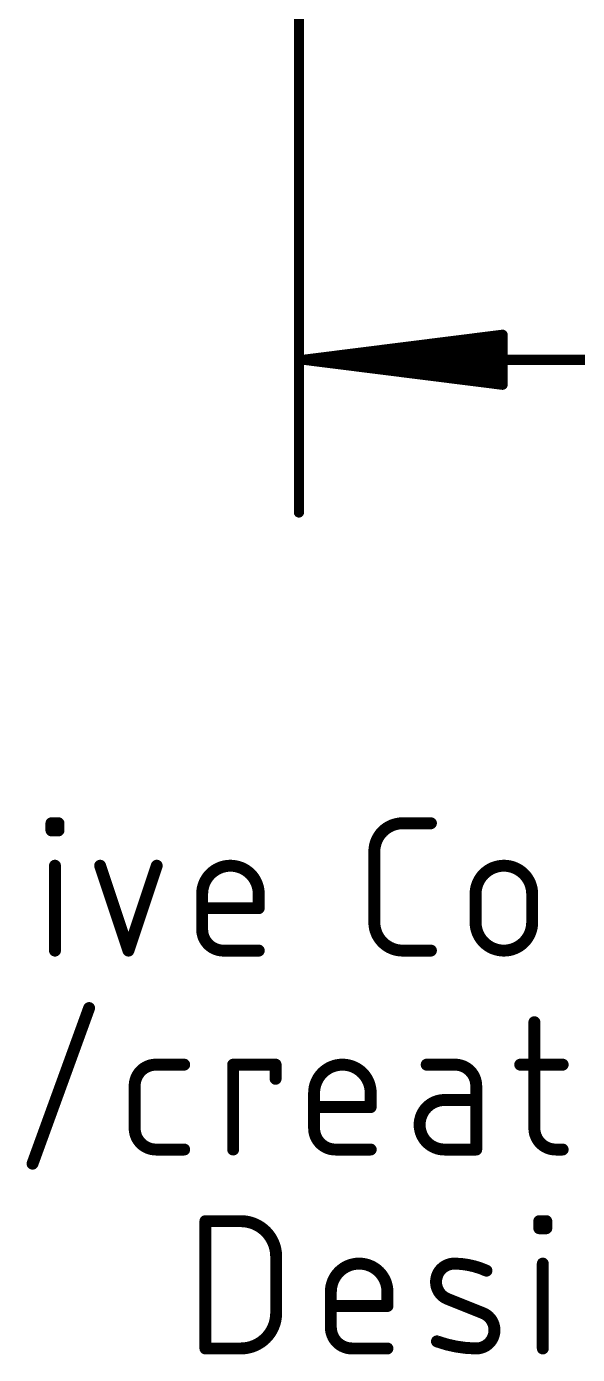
# Model space of a CAD drawing. Extents: x -33 to 53.6, y -18.3 to 32.5.
# Drawn here: x -3.48 to 3.56, y -17.78 to -0.83 of the extents above; entities that cross this region are included whole.
import ezdxf

# ---------------------------------------------------------------- set-up
doc = ezdxf.new("R2010")
doc.units = 0
doc.layers.add('47', color=253, linetype='CONTINUOUS')
doc.layers.add('51', color=53, linetype='CONTINUOUS')

msp = doc.modelspace()

# ---------------------------------------------------------------- linework, layer by layer
at = {"layer": '47', "const_width": 0.13}
for points in [[(0, 0), (0, -7.03)], [(0.065, -5.08), (2.6, -4.7608)], [(2.6, -4.7608), (2.6, -5.3992)], [(0.065, -5.08), (2.6, -4.82)], [(0.065, -5.08), (2.6, -4.95)], [(0.065, -5.08), (25.335, -5.08)], [(2.6, -5.3992), (0.065, -5.08)], [(2.6, -5.21), (0.065, -5.08)], [(2.6, -5.34), (0.065, -5.08)]]:
    msp.add_lwpolyline(points, dxfattribs=at)
at = {"layer": '47', "const_width": 0.065}
for points in [[(2.6325, -4.7608, 1), (2.5675, -4.7608)], [(2.6041, -4.793, 1), (2.5959, -4.7285)], [(2.6033, -4.8523, 1), (2.5967, -4.7877)], [(2.6017, -4.9825, 1), (2.5983, -4.9175)], [(0.065, -5.0475, 1), (0.065, -5.1125)], [(0.0691, -5.0478, 1), (0.0609, -5.1122)], [(0.0633, -5.0475, 1), (0.0667, -5.1125)], [(0.0667, -5.0475, 1), (0.0633, -5.1125)], [(0.0683, -5.0477, 1), (0.0617, -5.1123)], [(0.0617, -5.0477, 1), (0.0683, -5.1123)], [(0.0609, -5.0478, 1), (0.0691, -5.1122)], [(2.5983, -5.2425, 1), (2.6017, -5.1775)], [(2.5675, -5.3992, 1), (2.6325, -5.3992)], [(2.5959, -5.4315, 1), (2.6041, -5.367)], [(2.5967, -5.3723, 1), (2.6033, -5.3077)], [(-0.0325, -7.03, 1), (0.0325, -7.03)]]:
    msp.add_lwpolyline(points, format="xyb", dxfattribs=at)
at = {"layer": '51', "const_width": 0.1524}
for points in [[(-3.1599, -11.0885), (-3.1599, -10.9982)], [(-3.1599, -10.9982), (-3.0696, -10.9982)], [(-3.0696, -11.0885), (-3.1599, -11.0885)], [(-3.0696, -10.9982), (-3.0696, -11.0885)], [(1.3241, -10.9982), (1.6853, -10.9982)], [(0.9628, -12.2626), (0.9628, -11.3594)], [(-3.1147, -12.6238), (-3.1147, -11.5401)], [(-2.5381, -11.5401), (-2.1769, -12.6238)], [(-2.1769, -12.6238), (-1.8156, -11.5401)], [(-1.2355, -12.3529), (-1.2355, -11.9013)], [(-0.513, -11.9013), (-0.513, -12.0819)], [(2.2555, -12.2626), (2.2555, -11.9013)], [(2.978, -11.9013), (2.978, -12.2626)], [(-0.513, -12.0819), (-1.2355, -12.0819)], [(-0.513, -12.6238), (-0.9646, -12.6238)], [(1.6853, -12.6238), (1.3241, -12.6238)], [(-3.4014, -15.3444), (-2.6789, -13.3576)], [(3.0062, -13.5382), (3.0062, -14.8929)], [(-1.8261, -14.0801), (-1.4649, -14.0801)], [(-0.8398, -15.1638), (-0.8398, -14.0801)], [(-0.8398, -14.0801), (-0.2979, -14.0801)], [(-0.2979, -14.0801), (-0.2979, -14.2607)], [(1.9927, -14.0801), (1.6315, -14.0801)], [(2.8256, -14.0801), (3.3674, -14.0801)], [(-2.097, -14.8929), (-2.097, -14.351)], [(0.1938, -14.8929), (0.1938, -14.4413)], [(0.9163, -14.4413), (0.9163, -14.6219)], [(2.2637, -15.1638), (2.2637, -14.351)], [(0.9163, -14.6219), (0.1938, -14.6219)], [(2.2637, -14.5316), (1.8573, -14.5316)], [(-1.4649, -15.1638), (-1.8261, -15.1638)], [(0.9163, -15.1638), (0.4647, -15.1638)], [(1.8573, -15.1638), (2.2637, -15.1638)], [(3.2771, -15.1638), (3.3674, -15.1638)], [(-1.1938, -17.7038), (-1.1938, -16.0782)], [(-1.1938, -16.0782), (-0.7422, -16.0782)], [(3.0683, -16.1685), (3.0683, -16.0782)], [(3.0683, -16.0782), (3.1586, -16.0782)], [(3.1586, -16.1685), (3.0683, -16.1685)], [(3.1586, -16.0782), (3.1586, -16.1685)], [(-0.2907, -16.5298), (-0.2907, -17.2522)], [(3.1135, -17.7038), (3.1135, -16.6201)], [(0.4075, -17.4329), (0.4075, -16.9813)], [(1.13, -16.9813), (1.13, -17.1619)], [(1.13, -17.1619), (0.4075, -17.1619)], [(2.3493, -17.2522), (1.8977, -17.0716)], [(-0.7422, -17.7038), (-1.1938, -17.7038)], [(1.13, -17.7038), (0.6785, -17.7038)]]:
    msp.add_lwpolyline(points, dxfattribs=at)
at = {"layer": '51'}
for points, const_width in [([(-3.1218, -10.9982, 1), (-3.198, -10.9982)], 0.0762), ([(-3.1599, -10.9601, 1), (-3.1599, -11.0363)], 0.0762), ([(-3.1599, -11.0504, 1), (-3.1599, -11.1266)], 0.0762), ([(-3.0315, -10.9982, 1), (-3.1077, -10.9982)], 0.0762), ([(-3.0696, -11.0363, 1), (-3.0696, -10.9601)], 0.0762), ([(-3.0696, -11.1266, 1), (-3.0696, -11.0504)], 0.0762), ([(1.3241, -10.9982, 0.4142), (0.9628, -11.3594)], 0.1524), ([(1.3241, -10.9601, 1), (1.3241, -11.0363)], 0.0762), ([(1.3241, -11.0363, 1), (1.3241, -10.9601)], 0.0762), ([(1.6853, -11.0363, 1), (1.6853, -10.9601)], 0.0762), ([(-3.198, -11.0885, 1), (-3.1218, -11.0885)], 0.0762), ([(-3.1077, -11.0885, 1), (-3.0315, -11.0885)], 0.0762), ([(1.0009, -11.3594, 1), (0.9247, -11.3594)], 0.0762), ([(0.9247, -11.3594, 1), (1.0009, -11.3594)], 0.0762), ([(-3.0766, -11.5401, 1), (-3.1528, -11.5401)], 0.0762), ([(-2.502, -11.528, 1), (-2.5742, -11.5521)], 0.0762), ([(-1.7795, -11.5521, 1), (-1.8518, -11.528)], 0.0762), ([(-0.513, -11.9013, 1), (-1.2355, -11.9013)], 0.1524), ([(2.978, -11.9013, 1), (2.2555, -11.9013)], 0.1524), ([(-1.1974, -11.9013, 1), (-1.2736, -11.9013)], 0.0762), ([(-1.2736, -11.9013, 1), (-1.1974, -11.9013)], 0.0762), ([(-0.4749, -11.9013, 1), (-0.5511, -11.9013)], 0.0762), ([(-0.5511, -11.9013, 1), (-0.4749, -11.9013)], 0.0762), ([(2.2936, -11.9013, 1), (2.2174, -11.9013)], 0.0762), ([(2.2174, -11.9013, 1), (2.2936, -11.9013)], 0.0762), ([(3.0161, -11.9013, 1), (2.9399, -11.9013)], 0.0762), ([(2.9399, -11.9013, 1), (3.0161, -11.9013)], 0.0762), ([(-1.2355, -12.0438, 1), (-1.2355, -12.12)], 0.0762), ([(-0.513, -12.12, 1), (-0.513, -12.0438)], 0.0762), ([(-0.5511, -12.0819, 1), (-0.4749, -12.0819)], 0.0762), ([(0.9628, -12.2626, 0.4142), (1.3241, -12.6238)], 0.1524), ([(1.0009, -12.2626, 1), (0.9247, -12.2626)], 0.0762), ([(2.2555, -12.2626, 1), (2.978, -12.2626)], 0.1524), ([(2.2936, -12.2626, 1), (2.2174, -12.2626)], 0.0762), ([(3.0161, -12.2626, 1), (2.9399, -12.2626)], 0.0762), ([(-1.2355, -12.3529, 0.4142), (-0.9646, -12.6238)], 0.1524), ([(-1.1974, -12.3529, 1), (-1.2736, -12.3529)], 0.0762), ([(-1.2736, -12.3529, 1), (-1.1974, -12.3529)], 0.0762), ([(0.9247, -12.2626, 1), (1.0009, -12.2626)], 0.0762), ([(2.2174, -12.2626, 1), (2.2936, -12.2626)], 0.0762), ([(2.9399, -12.2626, 1), (3.0161, -12.2626)], 0.0762), ([(-3.1528, -12.6238, 1), (-3.0766, -12.6238)], 0.0762), ([(-2.213, -12.6118, 1), (-2.1407, -12.6358)], 0.0762), ([(-2.213, -12.6358, 1), (-2.1407, -12.6118)], 0.0762), ([(-0.9646, -12.5857, 1), (-0.9646, -12.6619)], 0.0762), ([(-0.9646, -12.6619, 1), (-0.9646, -12.5857)], 0.0762), ([(-0.513, -12.6619, 1), (-0.513, -12.5857)], 0.0762), ([(1.3241, -12.5857, 1), (1.3241, -12.6619)], 0.0762), ([(1.3241, -12.6619, 1), (1.3241, -12.5857)], 0.0762), ([(1.6853, -12.6619, 1), (1.6853, -12.5857)], 0.0762), ([(-2.6431, -13.3706, 1), (-2.7147, -13.3446)], 0.0762), ([(3.0443, -13.5382, 1), (2.9681, -13.5382)], 0.0762), ([(-1.8261, -14.0801, 0.4142), (-2.097, -14.351)], 0.1524), ([(-1.8261, -14.042, 1), (-1.8261, -14.1182)], 0.0762), ([(-1.8261, -14.1182, 1), (-1.8261, -14.042)], 0.0762), ([(-1.4649, -14.1182, 1), (-1.4649, -14.042)], 0.0762), ([(-0.8017, -14.0801, 1), (-0.8779, -14.0801)], 0.0762), ([(-0.8398, -14.042, 1), (-0.8398, -14.1182)], 0.0762), ([(-0.2598, -14.0801, 1), (-0.336, -14.0801)], 0.0762), ([(-0.2979, -14.1182, 1), (-0.2979, -14.042)], 0.0762), ([(0.9163, -14.4413, 1), (0.1938, -14.4413)], 0.1524), ([(1.6315, -14.042, 1), (1.6315, -14.1182)], 0.0762), ([(2.2637, -14.351, 0.4142), (1.9927, -14.0801)], 0.1524), ([(1.9927, -14.042, 1), (1.9927, -14.1182)], 0.0762), ([(1.9927, -14.1182, 1), (1.9927, -14.042)], 0.0762), ([(2.8256, -14.042, 1), (2.8256, -14.1182)], 0.0762), ([(3.3674, -14.1182, 1), (3.3674, -14.042)], 0.0762), ([(-0.336, -14.2607, 1), (-0.2598, -14.2607)], 0.0762), ([(-2.0589, -14.351, 1), (-2.1351, -14.351)], 0.0762), ([(-2.1351, -14.351, 1), (-2.0589, -14.351)], 0.0762), ([(0.2319, -14.4413, 1), (0.1557, -14.4413)], 0.0762), ([(0.1557, -14.4413, 1), (0.2319, -14.4413)], 0.0762), ([(0.9544, -14.4413, 1), (0.8782, -14.4413)], 0.0762), ([(0.8782, -14.4413, 1), (0.9544, -14.4413)], 0.0762), ([(2.3018, -14.351, 1), (2.2256, -14.351)], 0.0762), ([(2.2256, -14.351, 1), (2.3018, -14.351)], 0.0762), ([(0.1938, -14.5838, 1), (0.1938, -14.66)], 0.0762), ([(0.9163, -14.66, 1), (0.9163, -14.5838)], 0.0762), ([(1.8573, -14.5316, 1), (1.8573, -15.1638)], 0.1524), ([(1.8573, -14.4935, 1), (1.8573, -14.5697)], 0.0762), ([(1.8573, -14.5697, 1), (1.8573, -14.4935)], 0.0762), ([(2.2637, -14.5697, 1), (2.2637, -14.4935)], 0.0762), ([(0.8782, -14.6219, 1), (0.9544, -14.6219)], 0.0762), ([(-2.097, -14.8929, 0.4142), (-1.8261, -15.1638)], 0.1524), ([(-2.0589, -14.8929, 1), (-2.1351, -14.8929)], 0.0762), ([(-2.1351, -14.8929, 1), (-2.0589, -14.8929)], 0.0762), ([(0.1938, -14.8929, 0.4142), (0.4647, -15.1638)], 0.1524), ([(0.2319, -14.8929, 1), (0.1557, -14.8929)], 0.0762), ([(0.1557, -14.8929, 1), (0.2319, -14.8929)], 0.0762), ([(3.0062, -14.8929, 0.4142), (3.2771, -15.1638)], 0.1524), ([(3.0443, -14.8929, 1), (2.9681, -14.8929)], 0.0762), ([(2.9681, -14.8929, 1), (3.0443, -14.8929)], 0.0762), ([(-1.8261, -15.1257, 1), (-1.8261, -15.2019)], 0.0762), ([(-1.8261, -15.2019, 1), (-1.8261, -15.1257)], 0.0762), ([(-1.4649, -15.2019, 1), (-1.4649, -15.1257)], 0.0762), ([(0.4647, -15.1257, 1), (0.4647, -15.2019)], 0.0762), ([(0.4647, -15.2019, 1), (0.4647, -15.1257)], 0.0762), ([(0.9163, -15.2019, 1), (0.9163, -15.1257)], 0.0762), ([(1.8573, -15.1257, 1), (1.8573, -15.2019)], 0.0762), ([(1.8573, -15.2019, 1), (1.8573, -15.1257)], 0.0762), ([(2.2637, -15.2019, 1), (2.2637, -15.1257)], 0.0762), ([(3.2771, -15.1257, 1), (3.2771, -15.2019)], 0.0762), ([(3.2771, -15.2019, 1), (3.2771, -15.1257)], 0.0762), ([(3.3674, -15.2019, 1), (3.3674, -15.1257)], 0.0762), ([(-0.8779, -15.1638, 1), (-0.8017, -15.1638)], 0.0762), ([(2.2256, -15.1638, 1), (2.3018, -15.1638)], 0.0762), ([(-3.4372, -15.3314, 1), (-3.3656, -15.3574)], 0.0762), ([(-1.1557, -16.0782, 1), (-1.2319, -16.0782)], 0.0762), ([(-1.1938, -16.0401, 1), (-1.1938, -16.1163)], 0.0762), ([(-0.2907, -16.5298, 0.4142), (-0.7422, -16.0782)], 0.1524), ([(-0.7422, -16.0401, 1), (-0.7422, -16.1163)], 0.0762), ([(-0.7422, -16.1163, 1), (-0.7422, -16.0401)], 0.0762), ([(3.1064, -16.0782, 1), (3.0302, -16.0782)], 0.0762), ([(3.0683, -16.0401, 1), (3.0683, -16.1163)], 0.0762), ([(3.0683, -16.1304, 1), (3.0683, -16.2066)], 0.0762), ([(3.1967, -16.0782, 1), (3.1205, -16.0782)], 0.0762), ([(3.1586, -16.1163, 1), (3.1586, -16.0401)], 0.0762), ([(3.1586, -16.2066, 1), (3.1586, -16.1304)], 0.0762), ([(3.0302, -16.1685, 1), (3.1064, -16.1685)], 0.0762), ([(3.1205, -16.1685, 1), (3.1967, -16.1685)], 0.0762), ([(-0.2526, -16.5298, 1), (-0.3288, -16.5298)], 0.0762), ([(-0.3288, -16.5298, 1), (-0.2526, -16.5298)], 0.0762), ([(1.13, -16.9813, 1), (0.4075, -16.9813)], 0.1524), ([(1.988, -16.6201, 0.8318), (1.8977, -17.0716)], 0.1524), ([(2.3944, -16.7104, 0.1026), (1.988, -16.6201)], 0.1524), ([(1.9886, -16.582, 1), (1.9875, -16.6582)], 0.0762), ([(1.9875, -16.6582, 1), (1.9886, -16.582)], 0.0762), ([(3.1516, -16.6201, 1), (3.0754, -16.6201)], 0.0762), ([(2.3788, -16.7451, 1), (2.4101, -16.6756)], 0.0762), ([(0.4456, -16.9813, 1), (0.3694, -16.9813)], 0.0762), ([(0.3694, -16.9813, 1), (0.4456, -16.9813)], 0.0762), ([(1.1681, -16.9813, 1), (1.0919, -16.9813)], 0.0762), ([(1.0919, -16.9813, 1), (1.1681, -16.9813)], 0.0762), ([(0.4075, -17.1238, 1), (0.4075, -17.2)], 0.0762), ([(1.0919, -17.1619, 1), (1.1681, -17.1619)], 0.0762), ([(1.13, -17.2, 1), (1.13, -17.1238)], 0.0762), ([(1.9119, -17.0363, 1), (1.8836, -17.107)], 0.0762), ([(1.8836, -17.107, 1), (1.9119, -17.0362)], 0.0762), ([(-0.7422, -17.7038, 0.4142), (-0.2907, -17.2522)], 0.1524), ([(-0.2526, -17.2522, 1), (-0.3288, -17.2522)], 0.0762), ([(-0.3288, -17.2522, 1), (-0.2526, -17.2522)], 0.0762), ([(2.2589, -17.7038, 0.8318), (2.3493, -17.2522)], 0.1524), ([(2.3634, -17.2169, 1), (2.3351, -17.2876)], 0.0762), ([(2.3351, -17.2876, 1), (2.3634, -17.2169)], 0.0762), ([(0.4075, -17.4329, 0.4142), (0.6785, -17.7038)], 0.1524), ([(0.4456, -17.4329, 1), (0.3694, -17.4329)], 0.0762), ([(0.3694, -17.4329, 1), (0.4456, -17.4329)], 0.0762), ([(-1.1938, -17.6657, 1), (-1.1938, -17.7419)], 0.0762), ([(-0.7422, -17.6657, 1), (-0.7422, -17.7419)], 0.0762), ([(-0.7422, -17.7419, 1), (-0.7422, -17.6657)], 0.0762), ([(0.6785, -17.6657, 1), (0.6785, -17.7419)], 0.0762), ([(0.6785, -17.7419, 1), (0.6785, -17.6657)], 0.0762), ([(1.13, -17.7419, 1), (1.13, -17.6657)], 0.0762), ([(1.7751, -17.5776, 1), (1.7493, -17.6493)], 0.0762), ([(1.7622, -17.6135, 0.083), (2.2589, -17.7038)], 0.1524), ([(2.2595, -17.6657, 1), (2.2584, -17.7419)], 0.0762), ([(2.2584, -17.7419, 1), (2.2595, -17.6657)], 0.0762), ([(-1.2319, -17.7038, 1), (-1.1557, -17.7038)], 0.0762), ([(3.0754, -17.7038, 1), (3.1516, -17.7038)], 0.0762)]:
    msp.add_lwpolyline(points, format="xyb", dxfattribs=dict(at, const_width=const_width))

doc.saveas('drawing.dxf')
